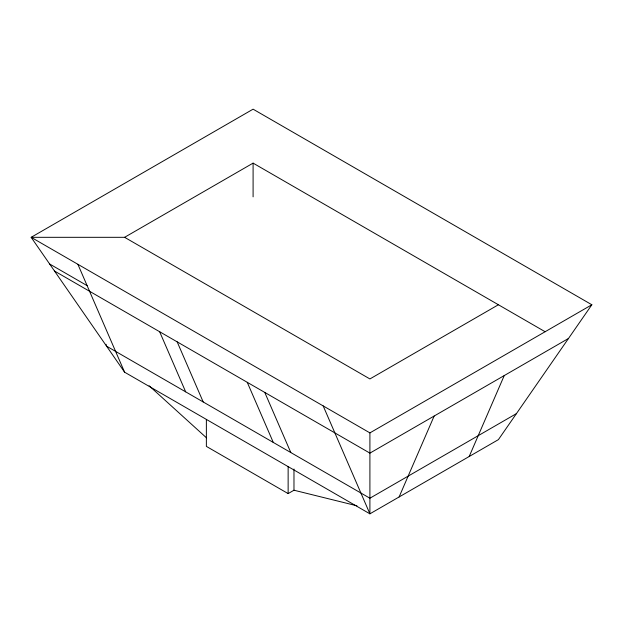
<?xml version="1.0" encoding="UTF-8"?>
<svg xmlns="http://www.w3.org/2000/svg" width="623" height="623" viewBox="0 0 623 623"><rect width="100%" height="100%" fill="white"/><g stroke="black" fill="none" stroke-linecap="round" stroke-linejoin="round"><path stroke-width="0.93" d="M399.109 496.967L434.153 416.032M469.197 456.495L504.241 375.568M591.85 304.756L498.4 439.636L369.906 513.827L124.6 372.196L31.15 237.316L253.094 109.173L591.85 304.756L369.906 432.892L31.15 237.316L124.6 237.316L369.906 378.94L498.4 304.756M124.6 237.316L253.094 163.125L545.125 331.732M206.369 419.404L206.369 446.387L288.138 493.595L293.978 490.223L356.948 505.798M568.488 338.476L369.906 453.123L54.513 271.036M516.428 413.617L369.906 498.213L106.572 346.178L106.035 344.317M49.638 263.996L87.119 285.638M149.092 385.746L206.47 437.805M323.181 405.916L369.906 513.827L369.906 432.892M264.775 392.428L290.809 452.539M247.253 382.312L273.287 442.423M177.166 341.848L203.199 401.96M159.644 331.732L185.677 391.844M77.875 264.292L124.6 372.196M293.978 469.026L293.978 490.223M288.138 466.619L288.138 493.595M253.094 163.125L253.094 196.852"/></g></svg>
